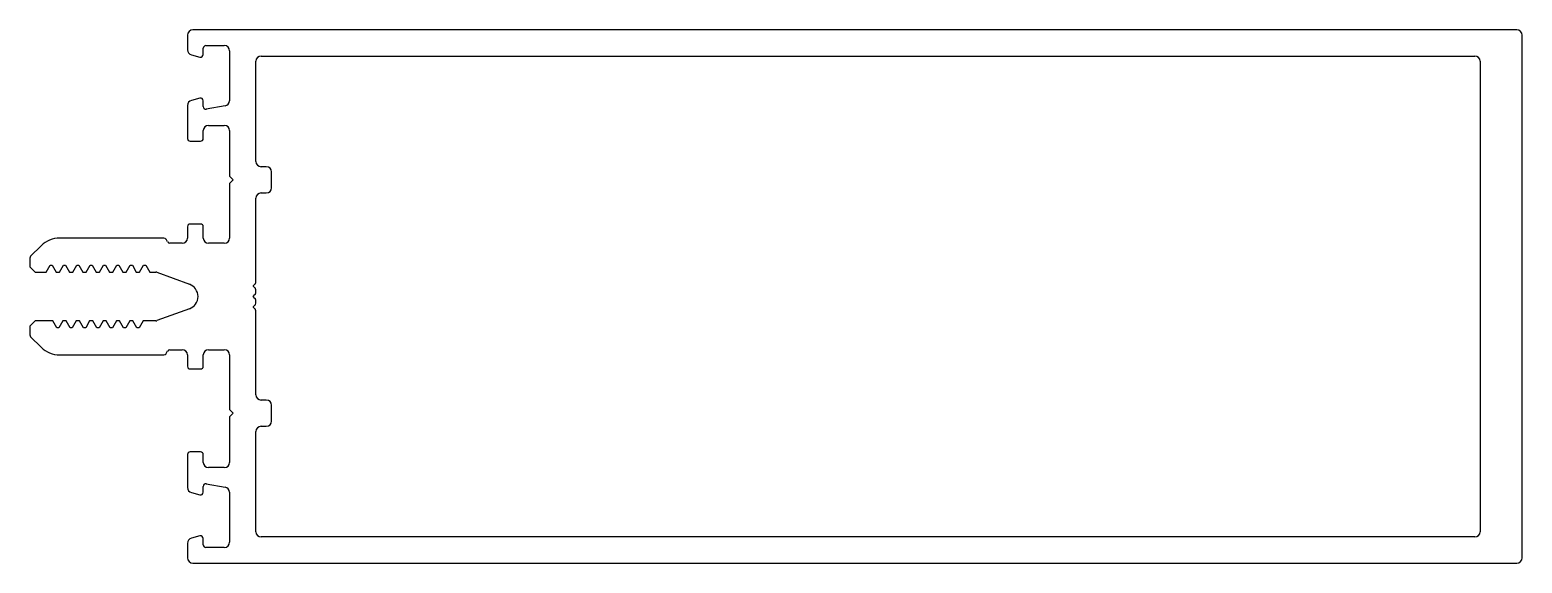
# Model space of a CAD drawing. Extents: x 5 to 147, y 8 to 58.
import ezdxf

# ---------------------------------------------------------------- set-up
doc = ezdxf.new("R2010")
doc.units = 0
doc.layers.get('0').update_dxf_attribs({"linetype": 'CONTINUOUS'})

msp = doc.modelspace()

# ---------------------------------------------------------------- linework, layer by layer
for p, q in [((146.68, 58.47), (20.68, 58.47)), ((20.18, 57.97), (20.18, 56.58)), ((21.93, 56.97), (23.68, 56.97)), ((147.18, 8.17), (147.18, 57.97)), ((20.55, 56.09), (21.36, 55.88)), ((21.68, 56.12), (21.68, 56.72)), ((24.18, 56.47), (24.18, 51.72)), ((26.68, 45.93), (26.68, 55.47)), ((27.18, 55.97), (142.68, 55.97)), ((143.18, 55.47), (143.18, 10.67)), ((20.18, 51.26), (20.18, 48.12)), ((21.36, 51.97), (20.55, 51.75)), ((21.68, 51.16), (21.68, 51.72)), ((23.76, 51.23), (21.97, 50.91)), ((21.68, 48.12), (21.68, 48.87)), ((22.18, 49.37), (23.68, 49.37)), ((24.18, 48.87), (24.18, 44.54)), ((20.43, 47.87), (21.43, 47.87)), ((24.18, 44.54), (24.53, 44.18)), ((24.53, 44.18), (24.18, 43.83)), ((27.68, 45.43), (27.18, 45.43)), ((28.18, 43.43), (28.18, 44.93)), ((24.18, 43.83), (24.18, 38.64)), ((27.18, 42.93), (27.68, 42.93)), ((26.68, 34.42), (26.68, 42.43)), ((21.43, 39.97), (20.43, 39.97)), ((17.93, 38.64), (8.02, 38.64)), ((18.29, 38.27), (18.15, 38.52)), ((20.18, 39.72), (20.18, 38.64)), ((21.68, 38.64), (21.68, 39.72)), ((6.25, 37.91), (5.25, 36.91)), ((19.68, 38.14), (18.51, 38.14)), ((23.68, 38.14), (22.18, 38.14)), ((5.18, 36.73), (5.18, 35.89)), ((5.18, 35.89), (5.68, 35.39)), ((6.73, 35.39), (7.11, 36.06)), ((7.11, 36.06), (7.31, 36.06)), ((7.31, 36.06), (7.69, 35.39)), ((8, 35.39), (8.38, 36.06)), ((8.38, 36.06), (8.58, 36.06)), ((8.58, 36.06), (8.96, 35.39)), ((9.27, 35.39), (9.65, 36.06)), ((9.65, 36.06), (9.85, 36.06)), ((9.85, 36.06), (10.23, 35.39)), ((10.54, 35.39), (10.92, 36.06)), ((10.92, 36.06), (11.12, 36.06)), ((11.12, 36.06), (11.5, 35.39)), ((11.81, 35.39), (12.19, 36.06)), ((12.19, 36.06), (12.39, 36.06)), ((12.39, 36.06), (12.77, 35.39)), ((13.08, 35.39), (13.46, 36.06)), ((13.46, 36.06), (13.66, 36.06)), ((13.66, 36.06), (14.04, 35.39)), ((14.35, 35.39), (14.73, 36.06)), ((14.73, 36.06), (14.93, 36.06)), ((14.93, 36.06), (15.31, 35.39)), ((15.62, 35.39), (16, 36.06)), ((16, 36.06), (16.2, 36.06)), ((16.2, 36.06), (16.58, 35.39)), ((5.68, 35.39), (6.73, 35.39)), ((7.69, 35.39), (8, 35.39)), ((8.96, 35.39), (9.27, 35.39)), ((10.23, 35.39), (10.54, 35.39)), ((11.5, 35.39), (11.81, 35.39)), ((12.77, 35.39), (13.08, 35.39)), ((14.04, 35.39), (14.35, 35.39)), ((15.31, 35.39), (15.62, 35.39)), ((16.58, 35.39), (17.16, 35.39)), ((17.25, 35.38), (20.36, 34.25)), ((26.43, 34.08), (26.6, 34.25)), ((26.6, 33.89), (26.43, 34.07)), ((26.43, 33.08), (26.6, 33.25)), ((26.6, 32.89), (26.43, 33.07)), ((26.68, 33.42), (26.68, 33.72)), ((26.68, 32.42), (26.68, 32.72)), ((20.36, 31.9), (17.25, 30.77)), ((26.43, 32.08), (26.6, 32.25)), ((26.6, 31.89), (26.43, 32.07)), ((26.68, 23.71), (26.68, 31.72)), ((5.68, 30.75), (5.18, 30.25)), ((5.18, 30.25), (5.18, 29.41)), ((7.36, 30.75), (5.68, 30.75)), ((7.74, 30.09), (7.36, 30.75)), ((7.95, 30.09), (7.74, 30.09)), ((8.33, 30.75), (7.95, 30.09)), ((8.63, 30.75), (8.33, 30.75)), ((9.01, 30.09), (8.63, 30.75)), ((9.22, 30.09), (9.01, 30.09)), ((9.6, 30.75), (9.22, 30.09)), ((9.9, 30.75), (9.6, 30.75)), ((10.28, 30.09), (9.9, 30.75)), ((10.49, 30.09), (10.28, 30.09)), ((10.87, 30.75), (10.49, 30.09)), ((11.17, 30.75), (10.87, 30.75)), ((11.55, 30.09), (11.17, 30.75)), ((11.76, 30.09), (11.55, 30.09)), ((12.14, 30.75), (11.76, 30.09)), ((12.44, 30.75), (12.14, 30.75)), ((12.82, 30.09), (12.44, 30.75)), ((13.03, 30.09), (12.82, 30.09)), ((13.41, 30.75), (13.03, 30.09)), ((13.71, 30.75), (13.41, 30.75)), ((14.09, 30.09), (13.71, 30.75)), ((14.3, 30.09), (14.09, 30.09)), ((14.68, 30.75), (14.3, 30.09)), ((14.98, 30.75), (14.68, 30.75)), ((15.36, 30.09), (14.98, 30.75)), ((15.57, 30.09), (15.36, 30.09)), ((15.95, 30.75), (15.57, 30.09)), ((17.16, 30.75), (15.95, 30.75)), ((5.25, 29.23), (6.25, 28.23)), ((8.02, 27.5), (17.93, 27.5)), ((18.15, 27.63), (18.29, 27.88)), ((18.51, 28), (19.68, 28)), ((20.18, 27.5), (20.18, 26.42)), ((21.68, 26.42), (21.68, 27.5)), ((22.18, 28), (23.68, 28)), ((24.18, 27.5), (24.18, 22.31)), ((20.43, 26.17), (21.43, 26.17)), ((27.68, 23.21), (27.18, 23.21)), ((24.18, 22.31), (24.53, 21.96)), ((24.53, 21.96), (24.18, 21.6)), ((24.18, 21.6), (24.18, 17.27)), ((28.18, 21.21), (28.18, 22.71)), ((26.68, 10.67), (26.68, 20.21)), ((27.18, 20.71), (27.68, 20.71)), ((20.18, 18.02), (20.18, 14.88)), ((21.43, 18.27), (20.43, 18.27)), ((21.68, 17.27), (21.68, 18.02)), ((23.68, 16.77), (22.18, 16.77)), ((20.55, 14.39), (21.36, 14.18)), ((21.68, 14.42), (21.68, 14.99)), ((21.97, 15.23), (23.76, 14.92)), ((24.18, 14.42), (24.18, 9.67)), ((21.36, 10.27), (20.55, 10.05)), ((21.68, 9.42), (21.68, 10.02)), ((142.68, 10.17), (27.18, 10.17)), ((20.18, 9.56), (20.18, 8.17)), ((23.68, 9.17), (21.93, 9.17)), ((20.68, 7.67), (146.68, 7.67))]:
    msp.add_line(p, q)
for centre, radius, start, end in [((20.68, 57.97), 0.5, 90, 180), ((146.68, 57.97), 0.5, 360, 90), ((21.93, 56.72), 0.25, 90, 180), ((23.68, 56.47), 0.5, 360, 90), ((20.68, 56.58), 0.5, 180, 255), ((21.43, 56.12), 0.25, 255, 360), ((27.18, 55.47), 0.5, 90, 180), ((142.68, 55.47), 0.5, 0, 90), ((20.68, 51.26), 0.5, 105, 180), ((21.43, 51.72), 0.25, 0, 105), ((21.93, 51.16), 0.25, 180, 280), ((23.68, 51.72), 0.5, 280, 0), ((22.18, 48.87), 0.5, 90, 179.9999), ((23.68, 48.87), 0.5, 0, 90), ((20.43, 48.12), 0.25, 180, 270), ((21.43, 48.12), 0.25, 270, 359.9999), ((27.18, 45.93), 0.5, 180, 270), ((27.68, 44.93), 0.5, 0, 90), ((24.43, 43.83), 0.25, 179.9865, 180), ((27.18, 42.43), 0.5, 90, 180), ((27.68, 43.43), 0.5, 270, 360), ((20.43, 39.72), 0.25, 90, 180), ((21.43, 39.72), 0.25, 0, 90), ((8.02, 36.14), 2.5, 90, 135), ((17.93, 38.39), 0.25, 30, 90), ((19.68, 38.64), 0.5, 270, 0), ((22.18, 38.64), 0.5, 180, 270), ((23.68, 38.64), 0.5, 270, 360), ((18.51, 38.39), 0.25, 210, 270), ((5.43, 36.73), 0.25, 135, 180), ((17.16, 35.14), 0.25, 70, 90), ((19.93, 33.07), 1.25, 290, 70), ((26.43, 34.42), 0.25, 315, 360), ((26.44, 34.07), 0.008, 135, 225), ((26.44, 33.07), 0.008, 135, 225), ((26.43, 33.72), 0.25, 360, 45), ((26.43, 33.42), 0.25, 315, 360), ((26.43, 32.72), 0.25, 0, 45), ((26.44, 32.07), 0.008, 135, 225), ((26.43, 32.42), 0.25, 315, 360), ((26.43, 31.72), 0.25, 0, 45), ((17.16, 31), 0.25, 270, 290), ((5.43, 29.41), 0.25, 180, 225), ((8.02, 30), 2.5, 225, 270), ((17.93, 27.75), 0.25, 270, 330), ((18.51, 27.75), 0.25, 90, 150), ((19.68, 27.5), 0.5, 360, 90), ((22.18, 27.5), 0.5, 90, 180), ((23.68, 27.5), 0.5, 0, 90), ((20.43, 26.42), 0.25, 180, 270), ((21.43, 26.42), 0.25, 270, 360), ((27.18, 23.71), 0.5, 180, 270), ((27.68, 22.71), 0.5, 0, 90), ((24.43, 22.31), 0.25, 180, 180.0135), ((27.18, 20.21), 0.5, 90, 180), ((27.68, 21.21), 0.5, 270, 360), ((20.43, 18.02), 0.25, 90, 180), ((21.43, 18.02), 0.25, 0.0001, 90), ((22.18, 17.27), 0.5, 180.0001, 270), ((23.68, 17.27), 0.5, 270, 360), ((20.68, 14.88), 0.5, 180, 255), ((21.43, 14.42), 0.25, 255, 360), ((21.93, 14.99), 0.25, 80, 180), ((23.68, 14.42), 0.5, 360, 80), ((20.68, 9.56), 0.5, 105, 180), ((21.43, 10.02), 0.25, 0, 105), ((27.18, 10.67), 0.5, 180, 270), ((142.68, 10.67), 0.5, 270, 0), ((21.93, 9.42), 0.25, 180, 270), ((23.68, 9.67), 0.5, 270, 0), ((20.68, 8.17), 0.5, 180, 270), ((146.68, 8.17), 0.5, 270, 0)]:
    msp.add_arc(centre, radius, start, end)

doc.saveas('drawing.dxf')
